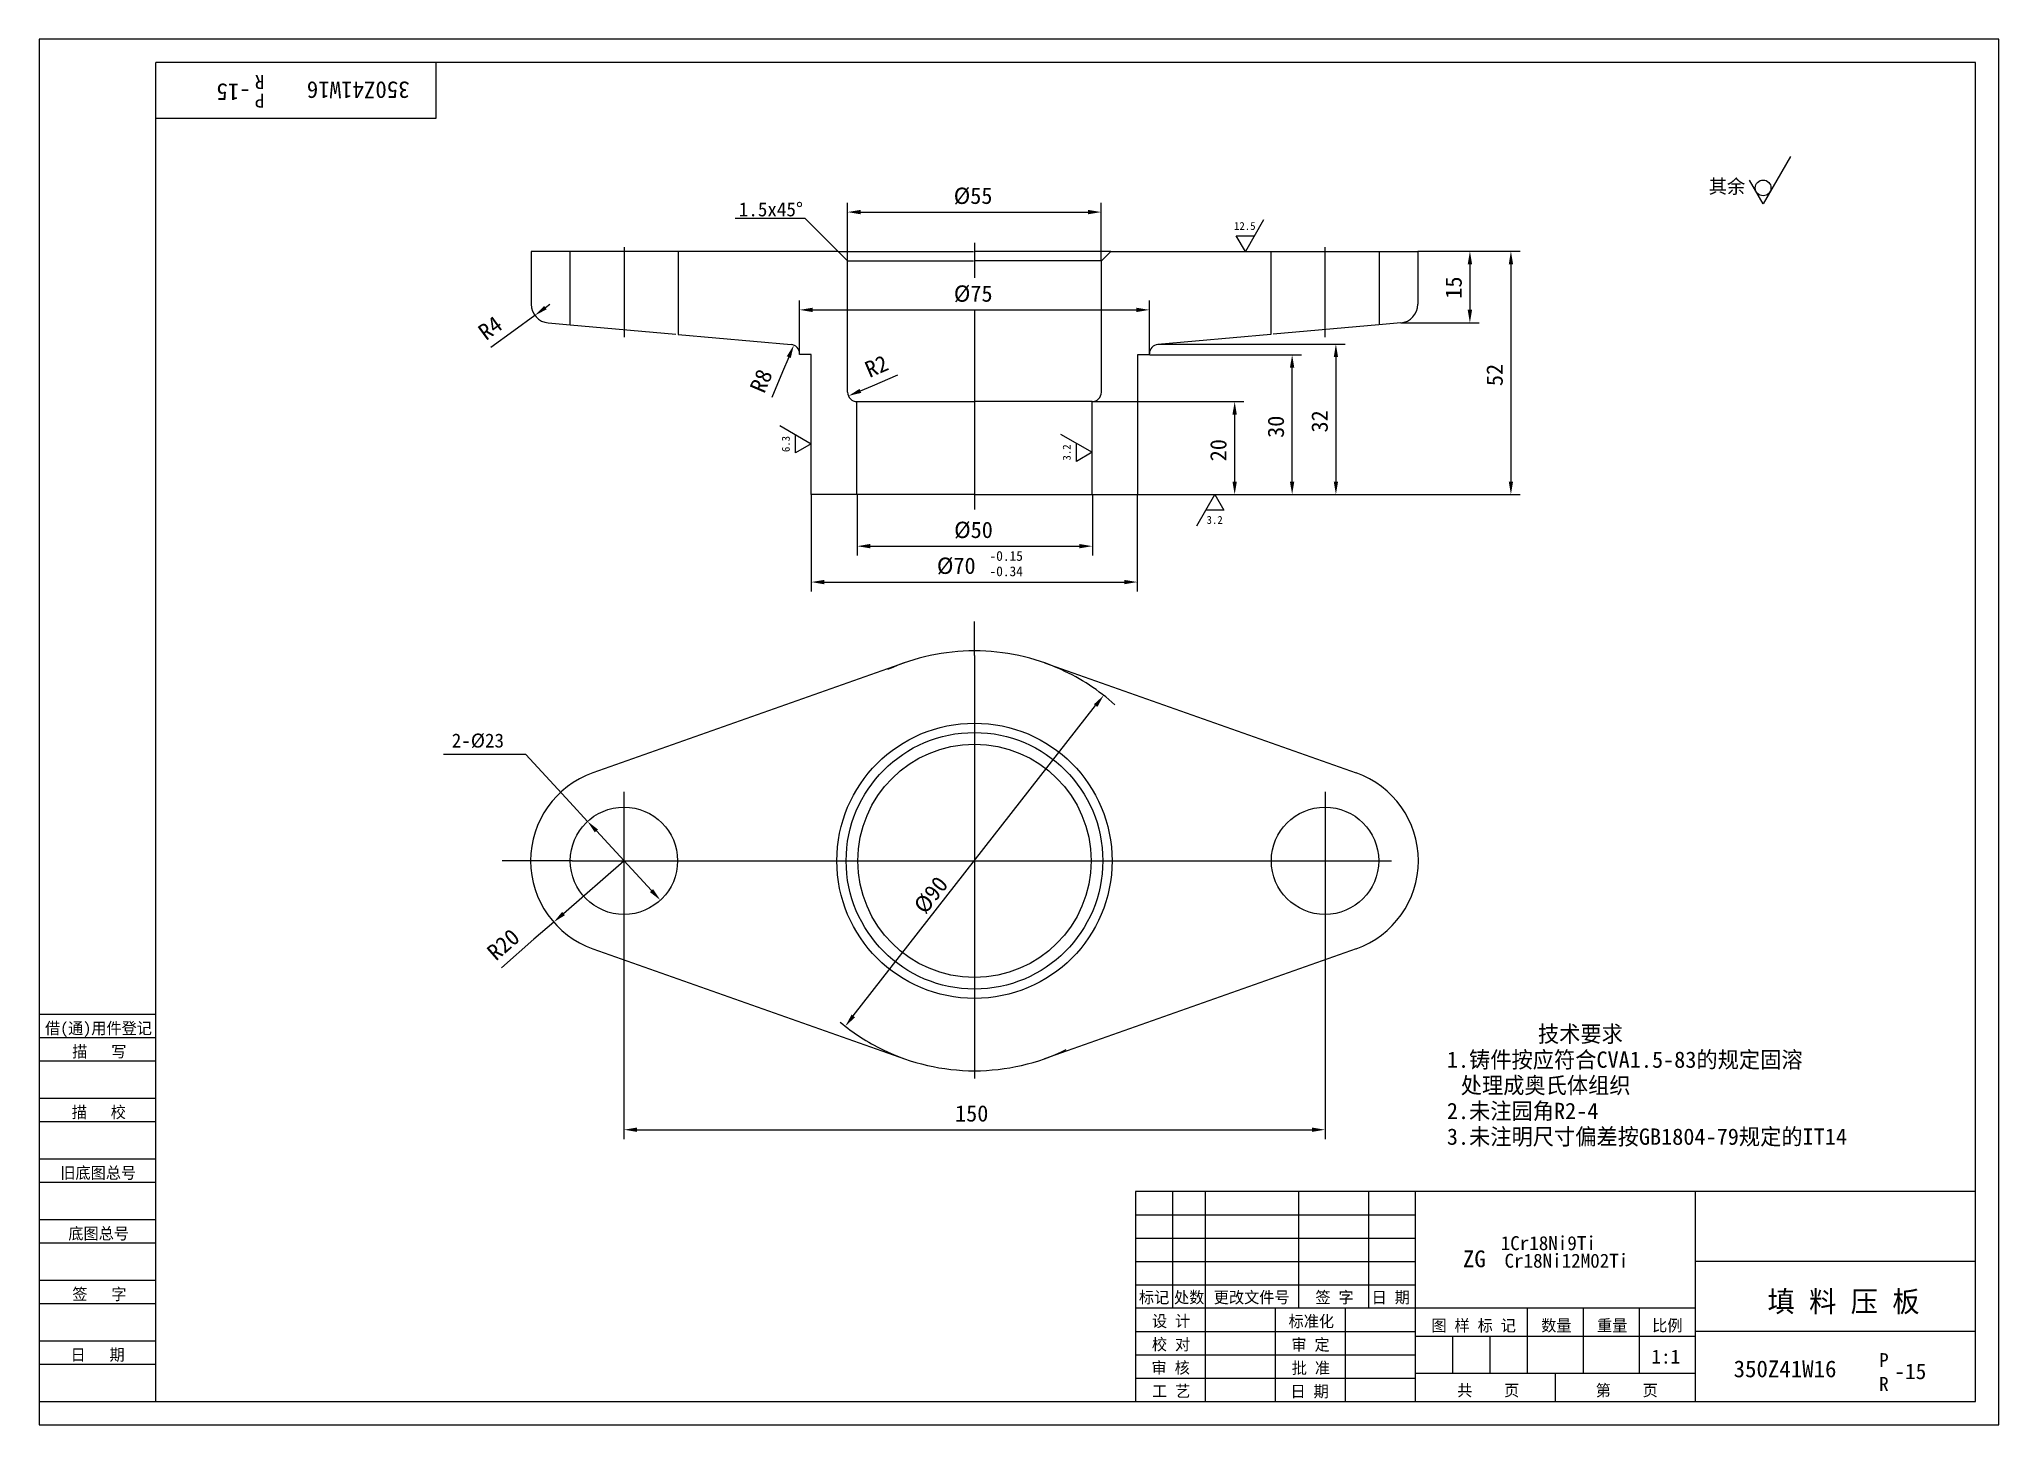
# Model space of a CAD drawing. Header units: metres. Extents: x 0 to 420, y 0 to 297.
import ezdxf

# ---------------------------------------------------------------- set-up
doc = ezdxf.new("R2010")
doc.units = ezdxf.units.M
for name, color, linetype in [('C', 6, 'Continuous'), ('D', 1, 'Continuous'), ('FL', 5, 'Continuous'), ('T', 7, 'Continuous'), ('TL', 4, 'Continuous')]:
    doc.layers.add(name, color=color, linetype=linetype)

# ---------------------------------------------------------------- blocks, each defined once
blk = doc.blocks.new('TUKUN3')
at = {"layer": 'FL'}
for p, q in [((420, 297), (0, 297)), ((0, 297), (0, 0)), ((420, 0), (420, 297)), ((0, 78), (25, 78)), ((0, 70), (25, 70)), ((0, 65), (25, 65)), ((0, 57), (25, 57)), ((0, 52), (25, 52)), ((243, 25), (243, 50)), ((250, 5), (250, 50)), ((270, 25), (270, 50)), ((285, 25), (285, 50)), ((0, 44), (25, 44)), ((235, 45), (295, 45)), ((0, 39), (25, 39)), ((235, 40), (295, 40)), ((235, 35), (295, 35)), ((0, 31), (25, 31)), ((235, 30), (295, 30)), ((0, 26), (25, 26)), ((280, 5), (280, 25)), ((0, 18), (25, 18)), ((235, 20), (295, 20)), ((0, 13), (25, 13)), ((235, 15), (295, 15)), ((235, 10), (295, 10)), ((0, 0), (420, 0))]:
    blk.add_line(p, q, dxfattribs=at)
at = {"layer": 'TL'}
for p, q in [((415, 292), (25, 292)), ((25, 5), (25, 292)), ((85, 292), (85, 280)), ((415, 5), (415, 292)), ((85, 280), (25, 280)), ((0, 88), (25, 88)), ((0, 83), (25, 83)), ((415, 50), (235, 50)), ((235, 50), (235, 5)), ((295, 5), (295, 50)), ((355, 5), (355, 50)), ((415, 35), (355, 35)), ((355, 25), (235, 25)), ((265, 5), (265, 25)), ((319, 11), (319, 25)), ((331, 11), (331, 25)), ((343, 11), (343, 25)), ((295, 19), (355, 19)), ((303, 11), (303, 19)), ((311, 11), (311, 19)), ((415, 20), (355, 20)), ((355, 11), (295, 11)), ((325, 5), (325, 11)), ((0, 5), (415, 5))]:
    blk.add_line(p, q, dxfattribs=at)
at = {"layer": 'T'}
for s, p in [('借(通)用件登记', (1.26, 83.76)), ('描   写', (7.09, 78.76)), ('描   校', (6.98, 65.76)), ('旧底图总号', (4.52, 52.76)), ('底图总号', (6.25, 39.76)), ('签   字', (7.1, 26.76)), ('标记', (235.71, 26.07)), ('处数', (243.22, 26.07)), ('更改文件号', (251.75, 26.07)), ('签 字', (273.53, 26.07)), ('日 期', (285.57, 26.07)), ('设 计', (238.5, 20.99)), ('标准化', (267.77, 20.93)), ('图 样 标 记', (298.4, 20.04)), ('数量', (321.92, 20.04)), ('重量', (333.88, 20.04)), ('比例', (345.7, 20.04)), ('校 对', (238.48, 15.99)), ('审 定', (268.39, 15.93)), ('日   期', (6.72, 13.76)), ('审 核', (238.41, 10.99)), ('批 准', (268.46, 10.93)), ('工 艺', (238.52, 5.99)), ('日 期', (268.18, 5.93)), ('共    页', (303.91, 6.13)), ('第    页', (333.62, 6.13))]:
    blk.add_text(s, height=2.5, dxfattribs=at).set_placement(p)

msp = doc.modelspace()

# ---------------------------------------------------------------- linework, layer by layer
at = {"layer": 'C'}
for p, q in [((125.35, 252.42), (125.35, 233.13)), ((200.46, 253.33), (200.46, 245.85)), ((275.58, 252.42), (275.58, 233.13)), ((200.46, 238.98), (200.46, 196.18)), ((200.46, 164.91), (200.46, 172.21)), ((200.46, 164.91), (200.46, 88.25)), ((125.33, 135.67), (125.33, 106.12)), ((275.59, 135.67), (275.59, 106.12)), ((114.26, 120.89), (99.24, 120.89)), ((114.26, 120.89), (289.82, 120.89)), ((200.46, 88.25), (200.46, 74.25))]:
    msp.add_line(p, q, dxfattribs=at)
at = {"layer": 'D'}
for p, q in [((375.34, 271.88), (369.48, 261.74)), ((369.48, 261.74), (366.55, 266.81)), ((173.25, 249.53), (173.25, 261.94)), ((227.6, 249.53), (227.6, 261.94)), ((164.2, 258.58), (149.16, 258.58)), ((171.27, 251.51), (164.2, 258.58)), ((176.05, 259.94), (224.8, 259.94)), ((262.42, 258.26), (258.51, 251.5)), ((256.56, 254.88), (260.46, 254.88)), ((258.51, 251.5), (256.56, 254.88)), ((295.51, 251.55), (308.64, 251.55)), ((306.64, 248.75), (306.64, 238.99)), ((308.64, 251.55), (317.43, 251.55)), ((315.43, 248.75), (315.43, 202.19)), ((108.49, 239.46), (109.46, 240.17)), ((162.96, 229.42), (162.96, 240.98)), ((237.96, 229.42), (237.96, 240.98)), ((106.24, 237.8), (101.73, 234.48)), ((165.76, 238.98), (235.16, 238.98)), ((291.81, 236.19), (308.64, 236.19)), ((101.73, 234.48), (96.82, 230.88)), ((239.81, 231.66), (279.92, 231.66)), ((160.65, 228.85), (159.31, 225.68)), ((238.05, 229.36), (270.54, 229.36)), ((277.92, 228.86), (277.92, 202.19)), ((159.31, 225.68), (157.01, 220.22)), ((176, 221.63), (178.57, 222.73)), ((178.57, 222.73), (184.02, 225.07)), ((268.54, 202.19), (268.54, 226.56)), ((225.66, 219.31), (258.22, 219.31)), ((256.22, 216.51), (256.22, 202.19)), ((158.72, 214.17), (165.48, 210.27)), ((162.1, 208.32), (162.1, 212.22)), ((165.48, 210.27), (162.1, 208.32)), ((218.92, 212.37), (225.68, 208.46)), ((222.3, 206.51), (222.3, 210.42)), ((225.68, 208.46), (222.3, 206.51)), ((165.46, 199.42), (165.46, 178.64)), ((175.31, 199.39), (175.31, 186.33)), ((225.73, 199.39), (225.73, 186.33)), ((235.36, 199.39), (235.36, 178.64)), ((235.42, 199.39), (258.22, 199.39)), ((248.08, 192.66), (251.98, 199.42)), ((251.98, 199.42), (253.93, 196.04)), ((258.22, 199.39), (270.54, 199.39)), ((270.54, 199.39), (279.92, 199.39)), ((279.92, 199.39), (317.43, 199.39)), ((253.93, 196.04), (250.03, 196.04)), ((178.11, 188.33), (222.93, 188.33)), ((168.26, 180.64), (232.56, 180.64)), ((174.49, 87.63), (226.43, 154.16)), ((104.28, 143.68), (86.68, 143.68)), ((113.73, 133.45), (104.28, 143.68)), ((117.53, 129.34), (113.73, 133.45)), ((119.43, 127.28), (131.24, 114.51)), ((112.38, 109.58), (125.33, 120.89)), ((110.27, 107.74), (106.05, 104.06)), ((125.33, 106.12), (125.33, 61.25)), ((275.59, 106.12), (275.59, 61.25)), ((106.05, 104.06), (99.07, 97.97)), ((128.13, 63.25), (272.79, 63.25))]:
    msp.add_line(p, q, dxfattribs=at)
msp.add_circle((369.48, 265.12), 1.69, dxfattribs=at)
for start, end in [(48.04, 65.57), (230.27, 244.06)]:
    msp.add_arc((200.46, 120.89), 45, start, end, dxfattribs=at)
for points in [[(176.05, 260.41), (176.05, 259.47), (173.25, 259.94)], [(224.8, 260.41), (224.8, 259.47), (227.6, 259.94)], [(306.17, 248.75), (307.11, 248.75), (306.64, 251.55)], [(314.97, 248.75), (315.9, 248.75), (315.43, 251.55)], [(108.77, 239.09), (108.22, 239.84), (106.24, 237.8)], [(165.76, 239.44), (165.76, 238.51), (162.96, 238.98)], [(235.16, 239.44), (235.16, 238.51), (237.96, 238.98)], [(306.17, 238.99), (307.11, 238.99), (306.64, 236.19)], [(161.08, 228.67), (160.22, 229.03), (161.74, 231.43)], [(277.46, 228.86), (278.39, 228.86), (277.92, 231.66)], [(268.07, 226.56), (269, 226.56), (268.54, 229.36)], [(176.19, 221.2), (175.82, 222.05), (173.43, 220.52)], [(255.75, 216.51), (256.69, 216.51), (256.22, 219.31)], [(255.75, 202.19), (256.69, 202.19), (256.22, 199.39)], [(268.07, 202.19), (269, 202.19), (268.54, 199.39)], [(277.46, 202.19), (278.39, 202.19), (277.92, 199.39)], [(314.97, 202.19), (315.9, 202.19), (315.43, 199.39)], [(178.11, 188.8), (178.11, 187.87), (175.31, 188.33)], [(222.93, 188.8), (222.93, 187.87), (225.73, 188.33)], [(168.26, 181.1), (168.26, 180.17), (165.46, 180.64)], [(232.56, 181.1), (232.56, 180.17), (235.36, 180.64)], [(226.8, 153.87), (226.06, 154.44), (228.15, 156.36)], [(119.08, 126.97), (119.77, 127.6), (117.53, 129.34)], [(130.89, 114.19), (131.58, 114.82), (133.14, 112.45)], [(112.68, 109.23), (112.07, 109.93), (110.27, 107.74)], [(174.86, 87.34), (174.12, 87.92), (172.77, 85.43)], [(128.13, 63.71), (128.13, 62.78), (125.33, 63.25)], [(272.79, 63.71), (272.79, 62.78), (275.59, 63.25)]]:
    msp.add_solid(points, dxfattribs=at)
at = {"layer": 'TL'}
for p, q in [((113.8, 251.51), (105.46, 251.51)), ((105.46, 251.51), (105.46, 240.17)), ((113.74, 251.48), (113.74, 235.78)), ((136.8, 251.51), (113.8, 251.51)), ((171.27, 251.51), (136.8, 251.51)), ((136.96, 251.48), (136.96, 233.72)), ((171.27, 251.51), (200.28, 251.51)), ((173.27, 249.51), (171.27, 251.51)), ((173.27, 249.51), (200.28, 249.51)), ((173.27, 221.31), (173.27, 249.51)), ((229.66, 251.51), (200.64, 251.51)), ((227.66, 249.51), (200.64, 249.51)), ((227.66, 249.51), (229.66, 251.51)), ((227.66, 221.31), (227.66, 249.51)), ((229.66, 251.51), (264.12, 251.51)), ((263.97, 251.48), (263.97, 233.72)), ((264.12, 251.51), (287.12, 251.51)), ((287.12, 251.51), (295.46, 251.51)), ((287.19, 251.48), (287.19, 235.78)), ((295.46, 251.51), (295.46, 240.17)), ((109.11, 236.19), (113.81, 235.77)), ((113.81, 235.77), (136.46, 233.77)), ((287.12, 235.77), (264.46, 233.77)), ((291.81, 236.19), (287.12, 235.77)), ((136.96, 233.72), (161.14, 231.58)), ((263.97, 233.72), (239.78, 231.58)), ((162.96, 229.42), (162.96, 229.59)), ((165.46, 229.42), (162.96, 229.42)), ((165.46, 199.42), (165.46, 229.42)), ((235.46, 199.42), (235.46, 229.42)), ((235.46, 229.42), (237.96, 229.42)), ((237.96, 229.42), (237.96, 229.59)), ((175.27, 219.31), (200.36, 219.31)), ((175.27, 199.31), (175.27, 219.31)), ((225.66, 219.31), (200.56, 219.31)), ((225.66, 199.31), (225.66, 219.31)), ((175.28, 199.42), (165.46, 199.42)), ((200.46, 199.42), (175.28, 199.42)), ((200.46, 199.42), (225.55, 199.42)), ((225.55, 199.42), (235.46, 199.42)), ((185.49, 163.33), (118.68, 139.75)), ((215.44, 163.33), (282.25, 139.75)), ((118.68, 102.03), (185.49, 78.46)), ((282.25, 102.03), (215.44, 78.46))]:
    msp.add_line(p, q, dxfattribs=at)
for centre, radius in [((200.46, 120.89), 29.5), ((200.46, 120.89), 27.5), ((200.46, 120.89), 25), ((125.33, 120.89), 11.5), ((275.59, 120.89), 11.5)]:
    msp.add_circle(centre, radius, dxfattribs=at)
for centre, radius, start, end in [((109.46, 240.17), 4, 180, 264.94), ((291.46, 240.17), 4, 275.06, 0), ((160.96, 229.59), 2, 0, 84.94), ((239.96, 229.59), 2, 95.06, 180), ((175.27, 221.31), 2, 180, 270), ((225.66, 221.31), 2, 270, 360), ((200.46, 120.89), 45, 90, 114.43), ((200.46, 120.89), 45, 65.57, 90), ((125.33, 120.89), 20, 109.44, 250.56), ((275.59, 120.89), 20, 289.44, 70.56), ((200.46, 120.89), 45, 244.06, 270), ((200.46, 120.89), 45, 270, 295.94)]:
    msp.add_arc(centre, radius, start, end, dxfattribs=at)

# ---------------------------------------------------------------- block references
at = {"layer": 'D'}
msp.add_blockref('TUKUN3', (0, 0), dxfattribs=at)

# ---------------------------------------------------------------- texts
for s, height, rotation, p in [('-15', 3.6, 180, (45.33, 287.48)), ('R', 3, 180, (48.26, 289.32)), ('350Z41W16', 3.6, 180, (79.4, 287.91)), ('P', 3, 180, (48.26, 285.33)), ('15', 3.5, 90, (304.89, 241.37)), ('R4', 3.5, 36.33, (95.78, 232.29)), ('R2', 3.5, 23.24, (177.97, 224.37)), ('52', 3.5, 90, (313.68, 222.64)), ('R8', 3.5, 67.13, (155.4, 220.9)), ('30', 3.5, 90, (266.79, 211.54)), ('32', 3.5, 90, (276.17, 212.69)), ('6.3', 1.7, 90, (160.87, 208.49)), ('3.2', 1.7, 90, (221.07, 206.68)), ('20', 3.5, 90, (254.47, 206.52)), ('%%C90', 3.5, 52.02, (189.91, 109.25)), ('R20', 3.5, 41.12, (97.92, 99.29))]:
    msp.add_text(s, height=height, rotation=rotation, dxfattribs=at).set_placement(p)
for s, height, p in [('%%c55', 3.5, (196.01, 261.69)), ('其余', 3, (357.84, 263.95)), ('1.5x45%%d', 3, (149.95, 259.03)), ('12.5', 1.7, (256.08, 256.11)), ('%%C75', 3.5, (196.04, 240.73)), ('%%C50', 3.5, (196.1, 190.08)), ('3.2', 1.7, (250.2, 193.11)), ('%%c70', 3.5, (192.41, 182.39)), ('-0.15', 2.1, (203.69, 185.19)), ('-0.34', 2.1, (203.69, 181.9)), ('2-%%c23', 3, (88.43, 145.17)), ('技术要求', 3.5, (321.22, 82.02)), ('1.铸件按应符合CVA1.5-83的规定固溶', 3.5, (301.7, 76.52)), ('处理成奥氏体组织', 3.5, (304.68, 71.02)), ('150', 3.5, (196.29, 65)), ('2.未注园角R2-4', 3.5, (301.7, 65.52)), ('3.未注明尺寸偏差按GB1804-79规定的IT14', 3.5, (301.7, 60.02)), ('1Cr18Ni9Ti', 3, (313.24, 37.44)), ('ZG', 3.6, (305.14, 33.78)), ('Cr18Ni12M02Ti', 3, (314.06, 33.67)), ('填 料 压 板', 4.5, (370.43, 24.18)), ('1:1', 3, (345.57, 13.12)), ('350Z41W16', 3.6, (363.16, 10.19)), ('P', 3, (394.35, 12.36)), ('-15', 3.34, (397.64, 9.79)), ('R', 3, (394.35, 7.25))]:
    msp.add_text(s, height=height, dxfattribs=at).set_placement(p)

doc.saveas('drawing.dxf')
